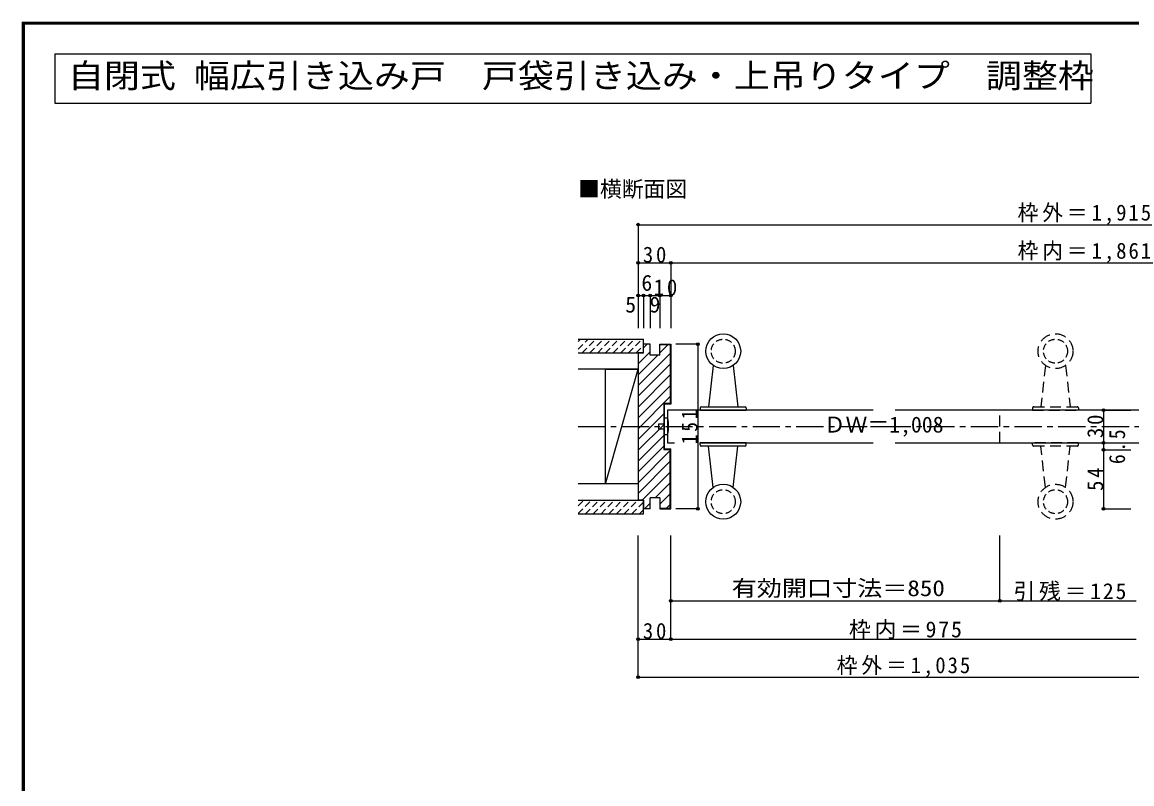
# Model space of a CAD drawing. Units: millimetres at full size, sheet at 1:5. Extents: x -973 to 977, y -718 to 696.
# Drawn here: x -973 to 44, y -2 to 696 of the extents above; entities that cross this region are included whole.
import ezdxf
from ezdxf.enums import TextEntityAlignment as Align

# ---------------------------------------------------------------- set-up
doc = ezdxf.new("R2010")
doc.units = ezdxf.units.MM
doc.header["$LTSCALE"] = 5
doc.header["$PDMODE"] = 32
doc.header["$PDSIZE"] = 2.5
for name, pattern in [('CHAIN1', [8, 5, -1, 1, -1]), ('DASHED1', [1.8, 1.2, -0.6]), ('DASHED2', [3, 2, -1])]:
    doc.linetypes.add(name, pattern=pattern)
for name, color, linetype in [('0-1_通り芯', 4, 'CHAIN1'), ('0-2_柱', 3, 'Continuous'), ('0-3_仕上げ', 2, 'Continuous'), ('0-4_枠', 3, 'Continuous'), ('0-5_ケーシング', 3, 'DASHED2'), ('0-6_扉', 2, 'Continuous'), ('0-7_金物', 7, 'Continuous'), ('0-A_文字', 3, 'Continuous'), ('0-B_寸法', 7, 'Continuous'), ('0-C_ハッチ', 4, 'DASHED1'), ('F-1_枠', 6, 'Continuous')]:
    doc.layers.add(name, color=color, linetype=linetype)
doc.styles.add('ＭＳ ゴシック', font='')
doc.styles.get('ＭＳ ゴシック').set_extended_font_data('MS Gothic')

msp = doc.modelspace()

# ---------------------------------------------------------------- linework, layer by layer
at = {"layer": '0-1_通り芯'}
msp.add_line((-463.866, 325.167), (467.172, 325.167), dxfattribs=at)
at = {"layer": '0-2_柱', "color": 7}
for p, q in [((-408.866, 377.667), (-463.866, 377.667)), ((-438.866, 272.667), (-408.866, 377.667)), ((-408.866, 272.667), (-463.866, 272.667))]:
    msp.add_line(p, q, dxfattribs=at)
at = {"layer": '0-2_柱'}
for p, q in [((-438.866, 272.667), (-438.866, 377.667)), ((-438.866, 377.667), (-408.866, 377.667)), ((-408.866, 377.667), (-408.866, 272.667)), ((-408.866, 272.667), (-438.866, 272.667))]:
    msp.add_line(p, q, dxfattribs=at)
at = {"layer": '0-3_仕上げ'}
for p, q in [((-463.866, 405.167), (-403.866, 405.167)), ((-403.866, 392.667), (-403.866, 405.167)), ((-463.866, 392.667), (-403.866, 392.667)), ((-463.866, 257.667), (-403.866, 257.667)), ((-403.866, 245.167), (-403.866, 257.667)), ((-463.866, 245.167), (-403.866, 245.167))]:
    msp.add_line(p, q, dxfattribs=at)
at = {"layer": '0-4_枠'}
for p, q in [((-403.866, 392.667), (-403.866, 400.667)), ((-397.866, 400.667), (-403.866, 400.667)), ((-397.866, 390.667), (-397.866, 400.667)), ((-388.866, 400.667), (-378.866, 400.667)), ((-388.866, 390.667), (-388.866, 400.667)), ((-388.866, 400.167), (-379.366, 400.167)), ((-379.366, 400.167), (-379.366, 346.167)), ((-378.866, 400.667), (-378.866, 345.667)), ((-408.866, 392.667), (-408.866, 257.667)), ((-403.866, 392.667), (-408.866, 392.667)), ((-388.866, 390.667), (-397.866, 390.667)), ((-385.366, 346.167), (-385.366, 304.167)), ((-379.366, 346.167), (-385.366, 346.167)), ((-384.866, 345.667), (-384.866, 304.667)), ((-378.866, 345.667), (-384.866, 345.667)), ((-385.366, 304.167), (-379.366, 304.167)), ((-384.866, 304.667), (-378.866, 304.667)), ((-379.366, 250.167), (-379.366, 304.167)), ((-378.866, 249.667), (-378.866, 304.667)), ((-403.866, 257.667), (-408.866, 257.667)), ((-403.866, 257.667), (-403.866, 249.667)), ((-388.866, 259.667), (-397.866, 259.667)), ((-397.866, 249.667), (-397.866, 259.667)), ((-388.866, 259.667), (-388.866, 249.667)), ((-397.866, 249.667), (-403.866, 249.667)), ((-388.866, 250.167), (-379.366, 250.167)), ((-388.866, 249.667), (-378.866, 249.667))]:
    msp.add_line(p, q, dxfattribs=at)
at = {"layer": '0-5_ケーシング', "linetype": 'Continuous'}
for p, q in [((-340.116, 381.112), (-344.366, 343.167)), ((-321.616, 381.112), (-317.366, 343.167)), ((-351.866, 342.167), (-351.866, 340.167)), ((-351.866, 340.167), (-309.866, 340.167)), ((-350.866, 343.167), (-310.866, 343.167)), ((-309.866, 342.167), (-309.866, 340.167)), ((-309.866, 310.167), (-351.866, 310.167)), ((-351.866, 308.167), (-351.866, 310.167)), ((-310.866, 307.167), (-350.866, 307.167)), ((-340.116, 269.222), (-344.366, 307.167)), ((-321.616, 269.222), (-317.366, 307.167)), ((-309.866, 308.167), (-309.866, 310.167))]:
    msp.add_line(p, q, dxfattribs=at)
at = {"layer": '0-5_ケーシング'}
for p, q in [((-35.581, 381.112), (-39.831, 343.167)), ((-17.081, 381.112), (-12.831, 343.167)), ((-47.331, 342.167), (-47.331, 340.167)), ((-47.331, 340.167), (-5.331, 340.167)), ((-46.331, 343.167), (-6.331, 343.167)), ((-5.331, 342.167), (-5.331, 340.167)), ((-47.331, 308.167), (-47.331, 310.167)), ((-5.331, 310.167), (-47.331, 310.167)), ((-6.331, 307.167), (-46.331, 307.167)), ((-35.581, 269.222), (-39.831, 307.167)), ((-17.081, 269.222), (-12.831, 307.167)), ((-5.331, 308.167), (-5.331, 310.167))]:
    msp.add_line(p, q, dxfattribs=at)
at = {"layer": '0-5_ケーシング', "linetype": 'Continuous'}
for centre in [(-330.866, 394.167), (-330.866, 256.167)]:
    msp.add_circle(centre, 16, dxfattribs=at)
at = {"layer": '0-5_ケーシング'}
for centre in [(-26.331, 394.167), (-26.331, 256.167)]:
    msp.add_circle(centre, 16, dxfattribs=at)
at = {"layer": '0-5_ケーシング', "linetype": 'DASHED1'}
for centre in [(-330.866, 394.167), (-26.331, 394.167), (-330.866, 256.167), (-26.331, 256.167)]:
    msp.add_circle(centre, 11, dxfattribs=at)
at = {"layer": '0-5_ケーシング', "linetype": 'Continuous'}
for centre, start, end in [((-350.866, 342.167), 90, 180), ((-310.866, 342.167), 0, 90), ((-350.866, 308.167), 180, 270), ((-310.866, 308.167), 270, 0)]:
    msp.add_arc(centre, 1, start, end, dxfattribs=at)
at = {"layer": '0-5_ケーシング'}
for centre, start, end in [((-46.331, 342.167), 90, 180), ((-6.331, 342.167), 0, 90), ((-46.331, 308.167), 180, 270), ((-6.331, 308.167), 270, 0)]:
    msp.add_arc(centre, 1, start, end, dxfattribs=at)
at = {"layer": '0-6_扉', "color": 6}
for p, q in [((77.669, 340.167), (-173.357, 340.167)), ((-381.866, 310.167), (-375.57, 310.167)), ((-352.697, 310.167), (-193.357, 310.167)), ((-173.357, 310.167), (77.669, 310.167))]:
    msp.add_line(p, q, dxfattribs=at)
at = {"layer": '0-6_扉', "linetype": 'DASHED2'}
for p, q in [((-77.331, 310.167), (-77.331, 340.167)), ((173.663, 340.167), (-77.331, 340.167)), ((-77.331, 310.167), (173.663, 310.167))]:
    msp.add_line(p, q, dxfattribs=at)
at = {"layer": '0-6_扉', "color": 6}
msp.add_lwpolyline([(-193.357, 340.167), (-381.866, 340.167), (-381.866, 310.167)], dxfattribs=at)
at = {"layer": '0-7_金物'}
for p, q in [((-389.866, 327.667), (-384.866, 327.667)), ((-389.866, 322.667), (-389.866, 327.667)), ((-384.866, 332.667), (-384.866, 317.667)), ((-381.866, 332.667), (-384.866, 332.667)), ((-384.866, 322.667), (-389.866, 322.667)), ((-384.866, 317.667), (-381.866, 317.667))]:
    msp.add_line(p, q, dxfattribs=at)
msp.add_arc((-409.491, 325.167), 28.625, 344.81071, 15.18929, dxfattribs=at)
at = {"layer": '0-A_文字'}
for p, q in [((-943.333, 666.667), (-943.333, 621.667)), ((-943.333, 666.667), (5.952, 666.667)), ((5.952, 666.667), (5.952, 621.667)), ((-943.333, 621.667), (5.952, 621.667))]:
    msp.add_line(p, q, dxfattribs=at)
at = {"layer": '0-B_寸法', "color": 4}
for p, q in [((-408.866, 510.167), (-408.866, 415.167)), ((-408.866, 510.167), (409.204, 510.167)), ((-408.866, 475.167), (-378.866, 475.167)), ((-378.866, 475.167), (-378.866, 415.167)), ((-378.866, 475.167), (385.204, 475.167)), ((-408.866, 445.167), (-403.866, 445.167)), ((-403.866, 445.167), (-397.866, 445.167)), ((-403.866, 445.167), (-403.866, 415.167)), ((-397.866, 445.167), (-388.866, 445.167)), ((-397.866, 445.167), (-397.866, 415.167)), ((-388.866, 445.167), (-378.866, 445.167)), ((-388.866, 445.167), (-388.866, 415.167)), ((-354.207, 400.667), (-374.207, 400.667)), ((-354.207, 400.667), (-354.207, 249.667)), ((17.622, 340.167), (17.622, 310.167)), ((17.622, 340.167), (42.668, 340.167)), ((17.622, 310.167), (42.668, 310.167)), ((17.622, 310.167), (17.622, 303.667)), ((17.622, 303.667), (42.668, 303.667)), ((17.622, 303.667), (17.622, 249.667)), ((-354.207, 249.667), (-374.207, 249.667)), ((17.622, 249.667), (42.668, 249.667)), ((-408.866, 95.167), (-408.866, 225.167)), ((-77.331, 165.167), (-77.331, 225.167)), ((-378.866, 165.167), (-77.331, 165.167)), ((-77.331, 165.167), (47.669, 165.167)), ((-378.866, 130.167), (47.669, 130.167)), ((-408.866, 95.167), (77.669, 95.167))]:
    msp.add_line(p, q, dxfattribs=at)
msp.add_lwpolyline([(-408.866, 130.167), (-378.866, 130.167), (-378.866, 225.167)], dxfattribs=at)
at = {"layer": '0-B_寸法'}
for p in [(-408.866, 510.167), (-408.866, 475.167), (-378.866, 475.167), (-408.866, 445.167), (-403.866, 445.167), (-397.866, 445.167), (-388.866, 445.167), (-378.866, 445.167), (-354.207, 400.667), (17.622, 340.167), (17.622, 310.167), (17.622, 303.667), (-354.207, 249.667), (17.622, 249.667), (-378.866, 165.167), (-77.331, 165.167), (-408.866, 130.167), (-378.866, 130.167), (-408.866, 95.167)]:
    msp.add_point(p, dxfattribs=at)
at = {"layer": '0-C_ハッチ'}
for p, q in [((-463.866, 403.014), (-461.714, 405.167)), ((-463.866, 395.943), (-454.643, 405.167)), ((-460.071, 392.667), (-447.571, 405.167)), ((-453, 392.667), (-440.5, 405.167)), ((-445.929, 392.667), (-433.429, 405.167)), ((-438.858, 392.667), (-426.358, 405.167)), ((-431.787, 392.667), (-419.287, 405.167)), ((-424.716, 392.667), (-412.216, 405.167)), ((-417.645, 392.667), (-405.145, 405.167)), ((-410.574, 392.667), (-403.866, 399.374)), ((-463.866, 252.451), (-458.65, 257.667)), ((-463.866, 245.379), (-451.579, 257.667)), ((-457.008, 245.167), (-444.508, 257.667)), ((-449.937, 245.167), (-437.437, 257.667)), ((-442.866, 245.167), (-430.366, 257.667)), ((-435.795, 245.167), (-423.295, 257.667)), ((-428.724, 245.167), (-416.224, 257.667)), ((-421.653, 245.167), (-409.153, 257.667)), ((-414.582, 245.167), (-403.866, 255.882)), ((-407.511, 245.167), (-403.866, 248.811))]:
    msp.add_line(p, q, dxfattribs=at)
at = {"layer": '0-C_ハッチ', "linetype": 'Continuous'}
for p, q in [((-403.866, 397.396), (-400.595, 400.667)), ((-388.866, 392.597), (-381.296, 400.167)), ((-408.866, 382.496), (-397.866, 393.496)), ((-408.866, 392.396), (-408.595, 392.667)), ((-408.866, 362.697), (-379.366, 392.197)), ((-408.866, 372.597), (-390.796, 390.667)), ((-408.866, 352.798), (-379.366, 382.298)), ((-408.866, 342.898), (-379.366, 372.398)), ((-408.866, 332.999), (-379.366, 362.499)), ((-408.866, 323.099), (-379.366, 352.599)), ((-408.866, 313.2), (-385.366, 336.7)), ((-408.866, 303.3), (-385.366, 326.8)), ((-408.866, 293.401), (-385.366, 316.901)), ((-408.866, 283.501), (-385.366, 307.001)), ((-408.866, 273.602), (-379.366, 303.102)), ((-408.866, 263.702), (-379.366, 293.202)), ((-405.002, 257.667), (-379.366, 283.303)), ((-393.103, 259.667), (-379.366, 273.403)), ((-403.103, 249.667), (-397.866, 254.903)), ((-388.866, 254.004), (-379.366, 263.504)), ((-382.804, 250.167), (-379.366, 253.604))]:
    msp.add_line(p, q, dxfattribs=at)
at = {"layer": 'F-1_枠'}
for p, q in [((-973.347, 695.833), (-973.347, -700.833)), ((-973.347, 695.833), (976.653, 695.833)), ((-973.347, 695), (976.653, 695)), ((-973.347, 694.167), (976.653, 694.167)), ((-972.514, 695.833), (-972.514, -700.833)), ((-971.68, 695.833), (-971.68, -700.833))]:
    msp.add_line(p, q, dxfattribs=at)

# ---------------------------------------------------------------- texts
at = {"layer": '0-A_文字', "style": 'ＭＳ ゴシック', "width": 1.1}
msp.add_text('自閉式 幅広引き込み戸\u3000戸袋引き込み・上吊りタイプ\u3000調整枠', height=21.99, dxfattribs=at).set_placement((-931.458, 629.167), align=Align.BOTTOM_LEFT)
at = {"layer": '0-A_文字', "color": 7, "style": 'ＭＳ ゴシック'}
msp.add_text('■横断面図', height=14.66, dxfattribs=at).set_placement((-463.866, 531.132), align=Align.BOTTOM_LEFT)
at = {"layer": '0-B_寸法', "style": 'ＭＳ ゴシック'}
for s, p in [('6', (-405.866, 445.167)), ('5', (-420.68, 425.167)), ('9', (-398.366, 425.167)), ('ＤＷ＝1,008', (-238.769, 315.167))]:
    msp.add_text(s, height=14.66, dxfattribs=at).set_placement(p, align=Align.BOTTOM_LEFT)
at = {"layer": '0-B_寸法', "style": 'ＭＳ ゴシック', "width": 1.15}
msp.add_text('有効開口寸法＝850', height=14.66, dxfattribs=at).set_placement((-323.099, 165.167), align=Align.BOTTOM_LEFT)
at = {"layer": '0-B_寸法', "char_height": 14.66, "attachment_point": 7, "style": 'ＭＳ ゴシック'}
for s, insert in [('\\T1.19;\\W0.95;枠外＝1,915', (-61.081, 510.167)), ('\\T1.27;\\W0.95;30', (-404.491, 475.167)), ('\\T1.19;\\W0.95;枠内＝1,861', (-61.081, 475.167)), ('\\T1.27;\\W0.95;10', (-394.491, 445.167)), ('\\T1.17;引残＝125', (-64.831, 165.167)), ('\\T1.27;\\W0.95;30', (-404.491, 130.167)), ('\\T1.17;枠内＝975', (-215.599, 130.167)), ('\\T1.19;\\W0.95;枠外＝1,035', (-226.849, 95.167))]:
    msp.add_mtext(s, dxfattribs=dict(at, insert=insert))
at = {"layer": '0-B_寸法', "char_height": 14.66, "attachment_point": 7, "rotation": 90, "style": 'ＭＳ ゴシック'}
for s, insert in [('\\T1.27;\\W0.9;151', (-354.207, 308.917)), ('\\T1.27;\\W0.95;30', (17.622, 314.542)), ('\\T1.27;\\W0.9;6.5', (37.622, 290.667)), ('\\T1.27;\\W0.95;54', (17.622, 266.042))]:
    msp.add_mtext(s, dxfattribs=dict(at, insert=insert))

doc.saveas('drawing.dxf')
